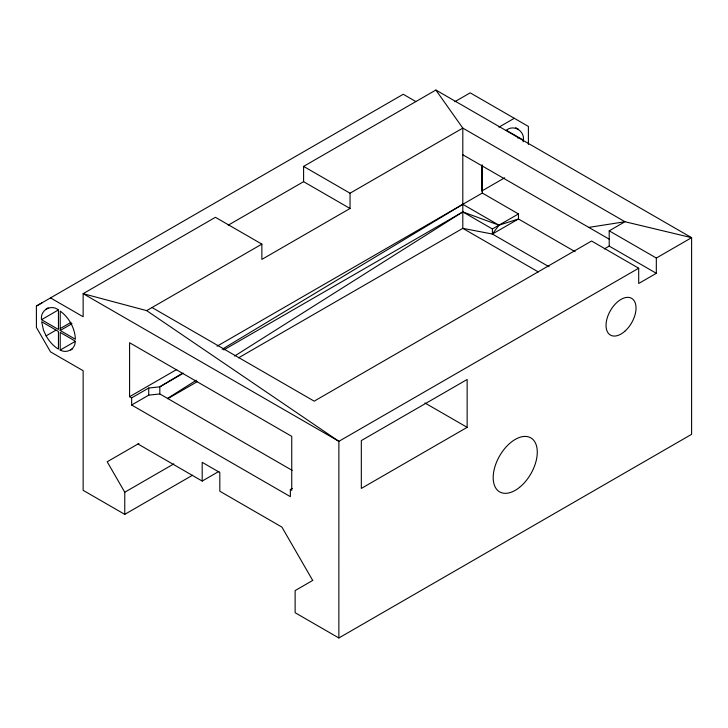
<?xml version="1.0" encoding="UTF-8"?>
<svg xmlns="http://www.w3.org/2000/svg" width="728" height="728" viewBox="0 0 728 728"><rect width="100%" height="100%" fill="white"/><g stroke="black" fill="none" stroke-linecap="round" stroke-linejoin="round"><path stroke-width="1.09" d="M415.715 101.474L403.239 94.267L36.4 306.051L36.4 327.436L50.514 351.879L83.138 370.716L83.138 490.326L124.761 514.359L192.556 475.22M60.215 330.494L60.215 311.111C69.096 317.554 74.966 328.264 75.394 339.257L60.215 330.494L72.008 323.687M124.761 514.359L124.761 492.219L107.189 461.779L138.921 443.452M131.641 397.888L129.584 396.696L129.584 342.733L291.746 436.354L291.746 490.317L290.372 489.525L290.372 496.651L131.641 405.014L131.641 397.888L148.73 388.015L159.823 386.832L183.438 373.2M131.641 405.014L148.73 395.149L148.73 388.015M292.174 470.37L159.823 393.957L159.823 386.832L182.237 373.337M137.992 443.998L202.184 481.062L202.184 462.326L219.82 472.508L219.82 491.236L281.9 527.081L312.703 580.434M50.514 297.907L83.138 316.753L83.138 293.675L215.415 217.308L261.862 244.126L261.862 259.396L350.041 208.49L350.041 193.211L462.808 128.11L624.97 221.731L691.6 237.674L691.6 434.334L338.866 637.974L295.131 612.721L295.131 590.581L312.794 580.389M228.155 225.225L303.594 181.672L303.594 166.393L435.872 90.026L691.6 237.674L656.328 258.04L609.209 230.831L609.209 246.109L656.328 273.309L656.328 258.04M338.866 637.974L338.875 441.323L146.674 310.629L83.138 293.675L338.875 441.323L638.693 268.223L638.693 283.492L656.328 273.309M481.654 165.238L481.654 191.1L504.686 177.805M528.391 144.444L528.391 126.435L470.197 92.838L454.836 101.702M538.301 271.926L462.808 228.346L462.808 128.11L435.872 90.026M523.15 141.76C525.762 131.613 514.168 123.614 505.878 130.512M238.52 357.839L462.808 228.346L492.392 234.043L498.971 225.189L518.472 218.982L575.12 251.688M167.495 398.425L196.26 380.262M234.616 356.038L462.808 211.903L498.971 225.189L462.808 204.313L222.177 349.267M36.4 306.051L42.37 302.611M46.173 308.972L48.139 307.835M41.505 319.692L58.449 329.475L58.449 309.91C50.96 303.949 40.058 310.21 41.505 319.692L58.213 310.046M46.11 335.845A24.042 13.878 60 0 0 57.985 348.83L58.449 349.085L58.449 331.513L41.678 321.721L43.498 330.194L46.11 335.845L55.929 330.166M60.215 328.565L71.025 322.331M60.215 350.059C66.921 353.954 75.694 348.94 75.202 341.077L60.215 332.423L60.215 350.059L74.948 341.55M70.725 349.977L72.691 348.839M146.674 310.629L261.862 244.126M498.935 127.154L514.287 118.291M129.584 396.696L176.768 369.46M217.071 346.191L482.3 193.056L518.472 213.932L518.472 218.982L492.392 234.043L492.392 228.983L462.808 211.903L223.769 349.913M167.695 398.726L197.206 381.69M492.392 228.983L518.472 213.932M124.761 492.219L173.819 463.9M609.209 230.831L624.97 221.731L588.815 227.409L462.744 154.736M202.184 481.062L218.891 471.416M604.304 248.94L609.209 246.109M290.372 489.525L292.265 488.424M467.139 427.345L361.325 488.433L361.325 440.577L467.139 379.488L467.139 427.345L424.925 402.975M517.845 138.093L518.4 137.783M148.73 395.149L159.823 393.957M515.688 127.664L518.627 129.357M506.633 130.458L523.295 140.076M588.815 227.409L609.345 239.257M638.693 268.223L591.573 241.014L314.196 401.155L152.034 307.534M492.392 234.043L549.039 266.748M303.594 166.393L350.041 193.211M303.594 181.672L350.041 208.49M482.264 164.883L482.3 193.056M519.592 487.314A31.177 18 -60 0 0 531.768 438.493A31.177 18 -60 0 0 494.339 468.814A31.177 18 -60 0 0 519.592 487.314M624.824 331.267A21.203 12.239 -60 0 0 631.695 298.38A21.203 12.239 -60 0 0 606.57 320.475A21.203 12.239 -60 0 0 624.824 331.267"/></g></svg>
